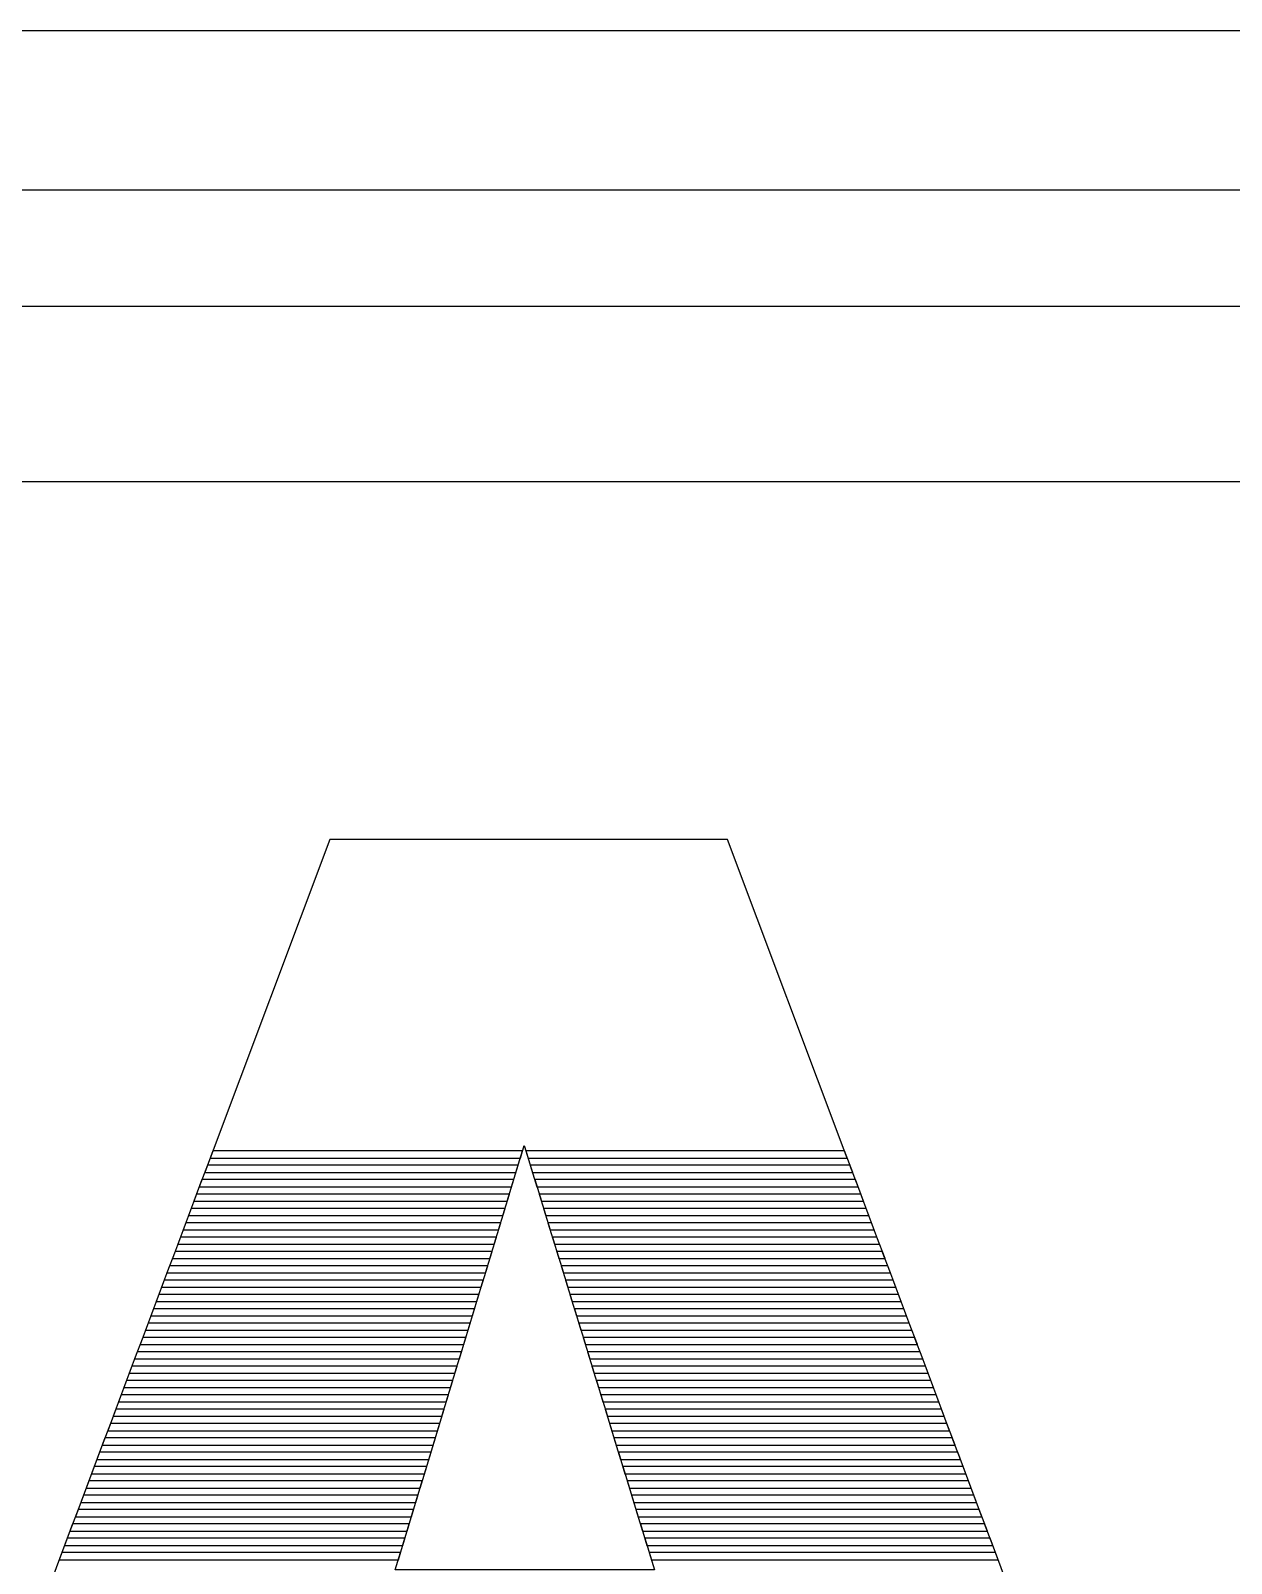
# Model space of a CAD drawing. Header units: inches. Extents: x -18.82 to -13.93, y 5.38 to 6.84.
# Drawn here: x -15.347 to -14.874, y 6.055 to 6.658 of the extents above; entities that cross this region are included whole.
import ezdxf

# ---------------------------------------------------------------- set-up
doc = ezdxf.new("R2010")
doc.units = ezdxf.units.IN
doc.header["$MEASUREMENT"] = 0
doc.layers.add('Layer 1', color=7, linetype='Continuous')

msp = doc.modelspace()

# ---------------------------------------------------------------- linework, layer by layer
at = {"layer": 'Layer 1', "color": 155}
msp.add_open_spline([(-17.44683, 6.65837), (-17.40052, 6.60463), (-17.36085, 6.54503), (-17.32916, 6.48076), (-17.32916, 6.48076), (-17.32916, 6.48076), (-13.92524, 6.48076), (-13.92524, 6.48076), (-13.92524, 6.48076), (-13.92524, 6.48076), (-13.92524, 6.65837), (-13.92524, 6.65837), (-13.92524, 6.65837), (-13.92524, 6.65837), (-17.44683, 6.65837), (-17.44683, 6.65837)], degree=3, knots=[0, 0, 0, 0, 0.2, 0.2, 0.2, 0.2, 0.4, 0.4, 0.4, 0.4, 0.6, 0.6, 0.6, 0.6, 1, 1, 1, 1], dxfattribs=at)
at = {"layer": 'Layer 1', "color": 7}
msp.add_open_spline([(-17.39783, 6.59574), (-17.38719, 6.58076), (-17.37692, 6.56549), (-17.36726, 6.54981), (-17.36726, 6.54981), (-17.36726, 6.54981), (-13.92524, 6.54981), (-13.92524, 6.54981), (-13.92524, 6.54981), (-13.92524, 6.54981), (-13.92524, 6.59574), (-13.92524, 6.59574), (-13.92524, 6.59574), (-13.92524, 6.59574), (-17.39783, 6.59574), (-17.39783, 6.59574)], degree=3, knots=[0, 0, 0, 0, 0.2, 0.2, 0.2, 0.2, 0.4, 0.4, 0.4, 0.4, 0.6, 0.6, 0.6, 0.6, 1, 1, 1, 1], dxfattribs=at)
at = {"layer": 'Layer 1', "color": 251}
for points, knots in [([(-15.22941, 6.34007), (-15.22941, 6.34007), (-15.07278, 6.34007), (-15.07278, 6.34007), (-15.07278, 6.34007), (-15.07278, 6.34007), (-15.02564, 6.21461), (-15.02564, 6.21461), (-15.02564, 6.21461), (-15.02564, 6.21461), (-15.15131, 6.21461), (-15.15131, 6.21461), (-15.15131, 6.21461), (-15.15131, 6.21461), (-15.15285, 6.21963), (-15.15285, 6.21963), (-15.15285, 6.21963), (-15.15285, 6.21963), (-15.15438, 6.21461), (-15.15438, 6.21461), (-15.15438, 6.21461), (-15.15438, 6.21461), (-15.27656, 6.21461), (-15.27656, 6.21461), (-15.27656, 6.21461), (-15.27656, 6.21461), (-15.22941, 6.34007), (-15.22941, 6.34007)], [0, 0, 0, 0, 0.125, 0.125, 0.125, 0.125, 0.25, 0.25, 0.25, 0.25, 0.375, 0.375, 0.375, 0.375, 0.5, 0.5, 0.5, 0.5, 0.625, 0.625, 0.625, 0.625, 0.75, 0.75, 0.75, 0.75, 1, 1, 1, 1]), ([(-15.2755, 6.21743), (-15.2755, 6.21743), (-15.15352, 6.21743), (-15.15352, 6.21743), (-15.15352, 6.21743), (-15.15352, 6.21743), (-15.15609, 6.20897), (-15.15609, 6.20897), (-15.15609, 6.20897), (-15.15609, 6.20897), (-15.27868, 6.20897), (-15.27868, 6.20897), (-15.27868, 6.20897), (-15.27868, 6.20897), (-15.2755, 6.21743), (-15.2755, 6.21743)], [0, 0, 0, 0, 0.2, 0.2, 0.2, 0.2, 0.4, 0.4, 0.4, 0.4, 0.6, 0.6, 0.6, 0.6, 1, 1, 1, 1]), ([(-15.15218, 6.21743), (-15.15218, 6.21743), (-15.0267, 6.21743), (-15.0267, 6.21743), (-15.0267, 6.21743), (-15.0267, 6.21743), (-15.02352, 6.20897), (-15.02352, 6.20897), (-15.02352, 6.20897), (-15.02352, 6.20897), (-15.14958, 6.20897), (-15.14958, 6.20897), (-15.14958, 6.20897), (-15.14958, 6.20897), (-15.15218, 6.21743), (-15.15218, 6.21743)], [0, 0, 0, 0, 0.2, 0.2, 0.2, 0.2, 0.4, 0.4, 0.4, 0.4, 0.6, 0.6, 0.6, 0.6, 1, 1, 1, 1]), ([(-15.27762, 6.21179), (-15.27762, 6.21179), (-15.15524, 6.21179), (-15.15524, 6.21179), (-15.15524, 6.21179), (-15.15524, 6.21179), (-15.15781, 6.20332), (-15.15781, 6.20332), (-15.15781, 6.20332), (-15.15781, 6.20332), (-15.2808, 6.20332), (-15.2808, 6.20332), (-15.2808, 6.20332), (-15.2808, 6.20332), (-15.27762, 6.21179), (-15.27762, 6.21179)], [0, 0, 0, 0, 0.2, 0.2, 0.2, 0.2, 0.4, 0.4, 0.4, 0.4, 0.6, 0.6, 0.6, 0.6, 1, 1, 1, 1]), ([(-15.15045, 6.21179), (-15.15045, 6.21179), (-15.02458, 6.21179), (-15.02458, 6.21179), (-15.02458, 6.21179), (-15.02458, 6.21179), (-15.0214, 6.20332), (-15.0214, 6.20332), (-15.0214, 6.20332), (-15.0214, 6.20332), (-15.14785, 6.20332), (-15.14785, 6.20332), (-15.14785, 6.20332), (-15.14785, 6.20332), (-15.15045, 6.21179), (-15.15045, 6.21179)], [0, 0, 0, 0, 0.2, 0.2, 0.2, 0.2, 0.4, 0.4, 0.4, 0.4, 0.6, 0.6, 0.6, 0.6, 1, 1, 1, 1]), ([(-15.27974, 6.20615), (-15.27974, 6.20615), (-15.15695, 6.20615), (-15.15695, 6.20615), (-15.15695, 6.20615), (-15.15695, 6.20615), (-15.15952, 6.19768), (-15.15952, 6.19768), (-15.15952, 6.19768), (-15.15952, 6.19768), (-15.28293, 6.19768), (-15.28293, 6.19768), (-15.28293, 6.19768), (-15.28293, 6.19768), (-15.27974, 6.20615), (-15.27974, 6.20615)], [0, 0, 0, 0, 0.2, 0.2, 0.2, 0.2, 0.4, 0.4, 0.4, 0.4, 0.6, 0.6, 0.6, 0.6, 1, 1, 1, 1]), ([(-15.14871, 6.20615), (-15.14871, 6.20615), (-15.02246, 6.20615), (-15.02246, 6.20615), (-15.02246, 6.20615), (-15.02246, 6.20615), (-15.01928, 6.19768), (-15.01928, 6.19768), (-15.01928, 6.19768), (-15.01928, 6.19768), (-15.14611, 6.19768), (-15.14611, 6.19768), (-15.14611, 6.19768), (-15.14611, 6.19768), (-15.14871, 6.20615), (-15.14871, 6.20615)], [0, 0, 0, 0, 0.2, 0.2, 0.2, 0.2, 0.4, 0.4, 0.4, 0.4, 0.6, 0.6, 0.6, 0.6, 1, 1, 1, 1]), ([(-15.28187, 6.2005), (-15.28187, 6.2005), (-15.15867, 6.2005), (-15.15867, 6.2005), (-15.15867, 6.2005), (-15.15867, 6.2005), (-15.16124, 6.19203), (-15.16124, 6.19203), (-15.16124, 6.19203), (-15.16124, 6.19203), (-15.28505, 6.19203), (-15.28505, 6.19203), (-15.28505, 6.19203), (-15.28505, 6.19203), (-15.28187, 6.2005), (-15.28187, 6.2005)], [0, 0, 0, 0, 0.2, 0.2, 0.2, 0.2, 0.4, 0.4, 0.4, 0.4, 0.6, 0.6, 0.6, 0.6, 1, 1, 1, 1]), ([(-15.14698, 6.2005), (-15.14698, 6.2005), (-15.02034, 6.2005), (-15.02034, 6.2005), (-15.02034, 6.2005), (-15.02034, 6.2005), (-15.01715, 6.19203), (-15.01715, 6.19203), (-15.01715, 6.19203), (-15.01715, 6.19203), (-15.14438, 6.19203), (-15.14438, 6.19203), (-15.14438, 6.19203), (-15.14438, 6.19203), (-15.14698, 6.2005), (-15.14698, 6.2005)], [0, 0, 0, 0, 0.2, 0.2, 0.2, 0.2, 0.4, 0.4, 0.4, 0.4, 0.6, 0.6, 0.6, 0.6, 1, 1, 1, 1]), ([(-15.28611, 6.18921), (-15.28611, 6.18921), (-15.1621, 6.18921), (-15.1621, 6.18921), (-15.1621, 6.18921), (-15.1621, 6.18921), (-15.16467, 6.18074), (-15.16467, 6.18074), (-15.16467, 6.18074), (-15.16467, 6.18074), (-15.28929, 6.18074), (-15.28929, 6.18074), (-15.28929, 6.18074), (-15.28929, 6.18074), (-15.28611, 6.18921), (-15.28611, 6.18921)], [0, 0, 0, 0, 0.2, 0.2, 0.2, 0.2, 0.4, 0.4, 0.4, 0.4, 0.6, 0.6, 0.6, 0.6, 1, 1, 1, 1]), ([(-15.28398, 6.19485), (-15.28398, 6.19485), (-15.16038, 6.19485), (-15.16038, 6.19485), (-15.16038, 6.19485), (-15.16038, 6.19485), (-15.16296, 6.18639), (-15.16296, 6.18639), (-15.16296, 6.18639), (-15.16296, 6.18639), (-15.28717, 6.18639), (-15.28717, 6.18639), (-15.28717, 6.18639), (-15.28717, 6.18639), (-15.28398, 6.19485), (-15.28398, 6.19485)], [0, 0, 0, 0, 0.2, 0.2, 0.2, 0.2, 0.4, 0.4, 0.4, 0.4, 0.6, 0.6, 0.6, 0.6, 1, 1, 1, 1]), ([(-15.14525, 6.19485), (-15.14525, 6.19485), (-15.01822, 6.19485), (-15.01822, 6.19485), (-15.01822, 6.19485), (-15.01822, 6.19485), (-15.01503, 6.18639), (-15.01503, 6.18639), (-15.01503, 6.18639), (-15.01503, 6.18639), (-15.14265, 6.18639), (-15.14265, 6.18639), (-15.14265, 6.18639), (-15.14265, 6.18639), (-15.14525, 6.19485), (-15.14525, 6.19485)], [0, 0, 0, 0, 0.2, 0.2, 0.2, 0.2, 0.4, 0.4, 0.4, 0.4, 0.6, 0.6, 0.6, 0.6, 1, 1, 1, 1]), ([(-15.14352, 6.18921), (-15.14352, 6.18921), (-15.01609, 6.18921), (-15.01609, 6.18921), (-15.01609, 6.18921), (-15.01609, 6.18921), (-15.01291, 6.18074), (-15.01291, 6.18074), (-15.01291, 6.18074), (-15.01291, 6.18074), (-15.14091, 6.18074), (-15.14091, 6.18074), (-15.14091, 6.18074), (-15.14091, 6.18074), (-15.14352, 6.18921), (-15.14352, 6.18921)], [0, 0, 0, 0, 0.2, 0.2, 0.2, 0.2, 0.4, 0.4, 0.4, 0.4, 0.6, 0.6, 0.6, 0.6, 1, 1, 1, 1]), ([(-15.28823, 6.18356), (-15.28823, 6.18356), (-15.16381, 6.18356), (-15.16381, 6.18356), (-15.16381, 6.18356), (-15.16381, 6.18356), (-15.16639, 6.17509), (-15.16639, 6.17509), (-15.16639, 6.17509), (-15.16639, 6.17509), (-15.29141, 6.17509), (-15.29141, 6.17509), (-15.29141, 6.17509), (-15.29141, 6.17509), (-15.28823, 6.18356), (-15.28823, 6.18356)], [0, 0, 0, 0, 0.2, 0.2, 0.2, 0.2, 0.4, 0.4, 0.4, 0.4, 0.6, 0.6, 0.6, 0.6, 1, 1, 1, 1]), ([(-15.14178, 6.18356), (-15.14178, 6.18356), (-15.01397, 6.18356), (-15.01397, 6.18356), (-15.01397, 6.18356), (-15.01397, 6.18356), (-15.01079, 6.17509), (-15.01079, 6.17509), (-15.01079, 6.17509), (-15.01079, 6.17509), (-15.13918, 6.17509), (-15.13918, 6.17509), (-15.13918, 6.17509), (-15.13918, 6.17509), (-15.14178, 6.18356), (-15.14178, 6.18356)], [0, 0, 0, 0, 0.2, 0.2, 0.2, 0.2, 0.4, 0.4, 0.4, 0.4, 0.6, 0.6, 0.6, 0.6, 1, 1, 1, 1]), ([(-15.29035, 6.17792), (-15.29035, 6.17792), (-15.16553, 6.17792), (-15.16553, 6.17792), (-15.16553, 6.17792), (-15.16553, 6.17792), (-15.1681, 6.16945), (-15.1681, 6.16945), (-15.1681, 6.16945), (-15.1681, 6.16945), (-15.29353, 6.16945), (-15.29353, 6.16945), (-15.29353, 6.16945), (-15.29353, 6.16945), (-15.29035, 6.17792), (-15.29035, 6.17792)], [0, 0, 0, 0, 0.2, 0.2, 0.2, 0.2, 0.4, 0.4, 0.4, 0.4, 0.6, 0.6, 0.6, 0.6, 1, 1, 1, 1]), ([(-15.14005, 6.17792), (-15.14005, 6.17792), (-15.01185, 6.17792), (-15.01185, 6.17792), (-15.01185, 6.17792), (-15.01185, 6.17792), (-15.00867, 6.16945), (-15.00867, 6.16945), (-15.00867, 6.16945), (-15.00867, 6.16945), (-15.13745, 6.16945), (-15.13745, 6.16945), (-15.13745, 6.16945), (-15.13745, 6.16945), (-15.14005, 6.17792), (-15.14005, 6.17792)], [0, 0, 0, 0, 0.2, 0.2, 0.2, 0.2, 0.4, 0.4, 0.4, 0.4, 0.6, 0.6, 0.6, 0.6, 1, 1, 1, 1]), ([(-15.29247, 6.17227), (-15.29247, 6.17227), (-15.16724, 6.17227), (-15.16724, 6.17227), (-15.16724, 6.17227), (-15.16724, 6.17227), (-15.16982, 6.16381), (-15.16982, 6.16381), (-15.16982, 6.16381), (-15.16982, 6.16381), (-15.29565, 6.16381), (-15.29565, 6.16381), (-15.29565, 6.16381), (-15.29565, 6.16381), (-15.29247, 6.17227), (-15.29247, 6.17227)], [0, 0, 0, 0, 0.2, 0.2, 0.2, 0.2, 0.4, 0.4, 0.4, 0.4, 0.6, 0.6, 0.6, 0.6, 1, 1, 1, 1]), ([(-15.13831, 6.17227), (-15.13831, 6.17227), (-15.00973, 6.17227), (-15.00973, 6.17227), (-15.00973, 6.17227), (-15.00973, 6.17227), (-15.00655, 6.16381), (-15.00655, 6.16381), (-15.00655, 6.16381), (-15.00655, 6.16381), (-15.13572, 6.16381), (-15.13572, 6.16381), (-15.13572, 6.16381), (-15.13572, 6.16381), (-15.13831, 6.17227), (-15.13831, 6.17227)], [0, 0, 0, 0, 0.2, 0.2, 0.2, 0.2, 0.4, 0.4, 0.4, 0.4, 0.6, 0.6, 0.6, 0.6, 1, 1, 1, 1]), ([(-15.29459, 6.16663), (-15.29459, 6.16663), (-15.16896, 6.16663), (-15.16896, 6.16663), (-15.16896, 6.16663), (-15.16896, 6.16663), (-15.17153, 6.15816), (-15.17153, 6.15816), (-15.17153, 6.15816), (-15.17153, 6.15816), (-15.29778, 6.15816), (-15.29778, 6.15816), (-15.29778, 6.15816), (-15.29778, 6.15816), (-15.29459, 6.16663), (-15.29459, 6.16663)], [0, 0, 0, 0, 0.2, 0.2, 0.2, 0.2, 0.4, 0.4, 0.4, 0.4, 0.6, 0.6, 0.6, 0.6, 1, 1, 1, 1]), ([(-15.13658, 6.16663), (-15.13658, 6.16663), (-15.00761, 6.16663), (-15.00761, 6.16663), (-15.00761, 6.16663), (-15.00761, 6.16663), (-15.00443, 6.15816), (-15.00443, 6.15816), (-15.00443, 6.15816), (-15.00443, 6.15816), (-15.13398, 6.15816), (-15.13398, 6.15816), (-15.13398, 6.15816), (-15.13398, 6.15816), (-15.13658, 6.16663), (-15.13658, 6.16663)], [0, 0, 0, 0, 0.2, 0.2, 0.2, 0.2, 0.4, 0.4, 0.4, 0.4, 0.6, 0.6, 0.6, 0.6, 1, 1, 1, 1]), ([(-15.29672, 6.16098), (-15.29672, 6.16098), (-15.17068, 6.16098), (-15.17068, 6.16098), (-15.17068, 6.16098), (-15.17068, 6.16098), (-15.17325, 6.15252), (-15.17325, 6.15252), (-15.17325, 6.15252), (-15.17325, 6.15252), (-15.2999, 6.15252), (-15.2999, 6.15252), (-15.2999, 6.15252), (-15.2999, 6.15252), (-15.29672, 6.16098), (-15.29672, 6.16098)], [0, 0, 0, 0, 0.2, 0.2, 0.2, 0.2, 0.4, 0.4, 0.4, 0.4, 0.6, 0.6, 0.6, 0.6, 1, 1, 1, 1]), ([(-15.13485, 6.16098), (-15.13485, 6.16098), (-15.00549, 6.16098), (-15.00549, 6.16098), (-15.00549, 6.16098), (-15.00549, 6.16098), (-15.00231, 6.15252), (-15.00231, 6.15252), (-15.00231, 6.15252), (-15.00231, 6.15252), (-15.13225, 6.15252), (-15.13225, 6.15252), (-15.13225, 6.15252), (-15.13225, 6.15252), (-15.13485, 6.16098), (-15.13485, 6.16098)], [0, 0, 0, 0, 0.2, 0.2, 0.2, 0.2, 0.4, 0.4, 0.4, 0.4, 0.6, 0.6, 0.6, 0.6, 1, 1, 1, 1]), ([(-15.29884, 6.15534), (-15.29884, 6.15534), (-15.17239, 6.15534), (-15.17239, 6.15534), (-15.17239, 6.15534), (-15.17239, 6.15534), (-15.17496, 6.14687), (-15.17496, 6.14687), (-15.17496, 6.14687), (-15.17496, 6.14687), (-15.30202, 6.14687), (-15.30202, 6.14687), (-15.30202, 6.14687), (-15.30202, 6.14687), (-15.29884, 6.15534), (-15.29884, 6.15534)], [0, 0, 0, 0, 0.2, 0.2, 0.2, 0.2, 0.4, 0.4, 0.4, 0.4, 0.6, 0.6, 0.6, 0.6, 1, 1, 1, 1]), ([(-15.13311, 6.15534), (-15.13311, 6.15534), (-15.00337, 6.15534), (-15.00337, 6.15534), (-15.00337, 6.15534), (-15.00337, 6.15534), (-15.00019, 6.14687), (-15.00019, 6.14687), (-15.00019, 6.14687), (-15.00019, 6.14687), (-15.13052, 6.14687), (-15.13052, 6.14687), (-15.13052, 6.14687), (-15.13052, 6.14687), (-15.13311, 6.15534), (-15.13311, 6.15534)], [0, 0, 0, 0, 0.2, 0.2, 0.2, 0.2, 0.4, 0.4, 0.4, 0.4, 0.6, 0.6, 0.6, 0.6, 1, 1, 1, 1]), ([(-15.30096, 6.14969), (-15.30096, 6.14969), (-15.17411, 6.14969), (-15.17411, 6.14969), (-15.17411, 6.14969), (-15.17411, 6.14969), (-15.17668, 6.14122), (-15.17668, 6.14122), (-15.17668, 6.14122), (-15.17668, 6.14122), (-15.30414, 6.14122), (-15.30414, 6.14122), (-15.30414, 6.14122), (-15.30414, 6.14122), (-15.30096, 6.14969), (-15.30096, 6.14969)], [0, 0, 0, 0, 0.2, 0.2, 0.2, 0.2, 0.4, 0.4, 0.4, 0.4, 0.6, 0.6, 0.6, 0.6, 1, 1, 1, 1]), ([(-15.13138, 6.14969), (-15.13138, 6.14969), (-15.00124, 6.14969), (-15.00124, 6.14969), (-15.00124, 6.14969), (-15.00124, 6.14969), (-14.99806, 6.14122), (-14.99806, 6.14122), (-14.99806, 6.14122), (-14.99806, 6.14122), (-15.12878, 6.14122), (-15.12878, 6.14122), (-15.12878, 6.14122), (-15.12878, 6.14122), (-15.13138, 6.14969), (-15.13138, 6.14969)], [0, 0, 0, 0, 0.2, 0.2, 0.2, 0.2, 0.4, 0.4, 0.4, 0.4, 0.6, 0.6, 0.6, 0.6, 1, 1, 1, 1]), ([(-15.30308, 6.14405), (-15.30308, 6.14405), (-15.17582, 6.14405), (-15.17582, 6.14405), (-15.17582, 6.14405), (-15.17582, 6.14405), (-15.17839, 6.13558), (-15.17839, 6.13558), (-15.17839, 6.13558), (-15.17839, 6.13558), (-15.30626, 6.13558), (-15.30626, 6.13558), (-15.30626, 6.13558), (-15.30626, 6.13558), (-15.30308, 6.14405), (-15.30308, 6.14405)], [0, 0, 0, 0, 0.2, 0.2, 0.2, 0.2, 0.4, 0.4, 0.4, 0.4, 0.6, 0.6, 0.6, 0.6, 1, 1, 1, 1]), ([(-15.12965, 6.14405), (-15.12965, 6.14405), (-14.99913, 6.14405), (-14.99913, 6.14405), (-14.99913, 6.14405), (-14.99913, 6.14405), (-14.99594, 6.13558), (-14.99594, 6.13558), (-14.99594, 6.13558), (-14.99594, 6.13558), (-15.12705, 6.13558), (-15.12705, 6.13558), (-15.12705, 6.13558), (-15.12705, 6.13558), (-15.12965, 6.14405), (-15.12965, 6.14405)], [0, 0, 0, 0, 0.2, 0.2, 0.2, 0.2, 0.4, 0.4, 0.4, 0.4, 0.6, 0.6, 0.6, 0.6, 1, 1, 1, 1]), ([(-15.3052, 6.1384), (-15.3052, 6.1384), (-15.17754, 6.1384), (-15.17754, 6.1384), (-15.17754, 6.1384), (-15.17754, 6.1384), (-15.18011, 6.12993), (-15.18011, 6.12993), (-15.18011, 6.12993), (-15.18011, 6.12993), (-15.30839, 6.12993), (-15.30839, 6.12993), (-15.30839, 6.12993), (-15.30839, 6.12993), (-15.3052, 6.1384), (-15.3052, 6.1384)], [0, 0, 0, 0, 0.2, 0.2, 0.2, 0.2, 0.4, 0.4, 0.4, 0.4, 0.6, 0.6, 0.6, 0.6, 1, 1, 1, 1]), ([(-15.12791, 6.1384), (-15.12791, 6.1384), (-14.997, 6.1384), (-14.997, 6.1384), (-14.997, 6.1384), (-14.997, 6.1384), (-14.99382, 6.12993), (-14.99382, 6.12993), (-14.99382, 6.12993), (-14.99382, 6.12993), (-15.12531, 6.12993), (-15.12531, 6.12993), (-15.12531, 6.12993), (-15.12531, 6.12993), (-15.12791, 6.1384), (-15.12791, 6.1384)], [0, 0, 0, 0, 0.2, 0.2, 0.2, 0.2, 0.4, 0.4, 0.4, 0.4, 0.6, 0.6, 0.6, 0.6, 1, 1, 1, 1]), ([(-15.30732, 6.13276), (-15.30732, 6.13276), (-15.17925, 6.13276), (-15.17925, 6.13276), (-15.17925, 6.13276), (-15.17925, 6.13276), (-15.18183, 6.12429), (-15.18183, 6.12429), (-15.18183, 6.12429), (-15.18183, 6.12429), (-15.31051, 6.12429), (-15.31051, 6.12429), (-15.31051, 6.12429), (-15.31051, 6.12429), (-15.30732, 6.13276), (-15.30732, 6.13276)], [0, 0, 0, 0, 0.2, 0.2, 0.2, 0.2, 0.4, 0.4, 0.4, 0.4, 0.6, 0.6, 0.6, 0.6, 1, 1, 1, 1]), ([(-15.12618, 6.13276), (-15.12618, 6.13276), (-14.99488, 6.13276), (-14.99488, 6.13276), (-14.99488, 6.13276), (-14.99488, 6.13276), (-14.9917, 6.12429), (-14.9917, 6.12429), (-14.9917, 6.12429), (-14.9917, 6.12429), (-15.12358, 6.12429), (-15.12358, 6.12429), (-15.12358, 6.12429), (-15.12358, 6.12429), (-15.12618, 6.13276), (-15.12618, 6.13276)], [0, 0, 0, 0, 0.2, 0.2, 0.2, 0.2, 0.4, 0.4, 0.4, 0.4, 0.6, 0.6, 0.6, 0.6, 1, 1, 1, 1]), ([(-15.30944, 6.12711), (-15.30944, 6.12711), (-15.18097, 6.12711), (-15.18097, 6.12711), (-15.18097, 6.12711), (-15.18097, 6.12711), (-15.18354, 6.11865), (-15.18354, 6.11865), (-15.18354, 6.11865), (-15.18354, 6.11865), (-15.31263, 6.11865), (-15.31263, 6.11865), (-15.31263, 6.11865), (-15.31263, 6.11865), (-15.30944, 6.12711), (-15.30944, 6.12711)], [0, 0, 0, 0, 0.2, 0.2, 0.2, 0.2, 0.4, 0.4, 0.4, 0.4, 0.6, 0.6, 0.6, 0.6, 1, 1, 1, 1]), ([(-15.12445, 6.12711), (-15.12445, 6.12711), (-14.99276, 6.12711), (-14.99276, 6.12711), (-14.99276, 6.12711), (-14.99276, 6.12711), (-14.98958, 6.11865), (-14.98958, 6.11865), (-14.98958, 6.11865), (-14.98958, 6.11865), (-15.12185, 6.11865), (-15.12185, 6.11865), (-15.12185, 6.11865), (-15.12185, 6.11865), (-15.12445, 6.12711), (-15.12445, 6.12711)], [0, 0, 0, 0, 0.2, 0.2, 0.2, 0.2, 0.4, 0.4, 0.4, 0.4, 0.6, 0.6, 0.6, 0.6, 1, 1, 1, 1])]:
    msp.add_open_spline(points, degree=3, knots=knots, dxfattribs=at)
at = {"layer": 'Layer 1', "color": 129}
for points in [[(-15.31157, 6.12147), (-15.31157, 6.12147), (-15.18269, 6.12147), (-15.18269, 6.12147), (-15.18269, 6.12147), (-15.18269, 6.12147), (-15.18526, 6.113), (-15.18526, 6.113), (-15.18526, 6.113), (-15.18526, 6.113), (-15.31475, 6.113), (-15.31475, 6.113), (-15.31475, 6.113), (-15.31475, 6.113), (-15.31157, 6.12147), (-15.31157, 6.12147)], [(-15.12272, 6.12147), (-15.12272, 6.12147), (-14.99064, 6.12147), (-14.99064, 6.12147), (-14.99064, 6.12147), (-14.99064, 6.12147), (-14.98746, 6.113), (-14.98746, 6.113), (-14.98746, 6.113), (-14.98746, 6.113), (-15.12011, 6.113), (-15.12011, 6.113), (-15.12011, 6.113), (-15.12011, 6.113), (-15.12272, 6.12147), (-15.12272, 6.12147)], [(-15.31369, 6.11582), (-15.31369, 6.11582), (-15.1844, 6.11582), (-15.1844, 6.11582), (-15.1844, 6.11582), (-15.1844, 6.11582), (-15.18697, 6.10735), (-15.18697, 6.10735), (-15.18697, 6.10735), (-15.18697, 6.10735), (-15.31687, 6.10735), (-15.31687, 6.10735), (-15.31687, 6.10735), (-15.31687, 6.10735), (-15.31369, 6.11582), (-15.31369, 6.11582)], [(-15.12098, 6.11582), (-15.12098, 6.11582), (-14.98852, 6.11582), (-14.98852, 6.11582), (-14.98852, 6.11582), (-14.98852, 6.11582), (-14.98533, 6.10735), (-14.98533, 6.10735), (-14.98533, 6.10735), (-14.98533, 6.10735), (-15.11838, 6.10735), (-15.11838, 6.10735), (-15.11838, 6.10735), (-15.11838, 6.10735), (-15.12098, 6.11582), (-15.12098, 6.11582)], [(-15.31581, 6.11018), (-15.31581, 6.11018), (-15.18611, 6.11018), (-15.18611, 6.11018), (-15.18611, 6.11018), (-15.18611, 6.11018), (-15.18869, 6.10171), (-15.18869, 6.10171), (-15.18869, 6.10171), (-15.18869, 6.10171), (-15.31899, 6.10171), (-15.31899, 6.10171), (-15.31899, 6.10171), (-15.31899, 6.10171), (-15.31581, 6.11018), (-15.31581, 6.11018)], [(-15.11925, 6.11018), (-15.11925, 6.11018), (-14.9864, 6.11018), (-14.9864, 6.11018), (-14.9864, 6.11018), (-14.9864, 6.11018), (-14.98322, 6.10171), (-14.98322, 6.10171), (-14.98322, 6.10171), (-14.98322, 6.10171), (-15.11665, 6.10171), (-15.11665, 6.10171), (-15.11665, 6.10171), (-15.11665, 6.10171), (-15.11925, 6.11018), (-15.11925, 6.11018)]]:
    msp.add_open_spline(points, degree=3, knots=[0, 0, 0, 0, 0.2, 0.2, 0.2, 0.2, 0.4, 0.4, 0.4, 0.4, 0.6, 0.6, 0.6, 0.6, 1, 1, 1, 1], dxfattribs=at)
at = {"layer": 'Layer 1', "color": 250}
for points, knots in [([(-15.32005, 6.09889), (-15.32005, 6.09889), (-15.18955, 6.09889), (-15.18955, 6.09889), (-15.18955, 6.09889), (-15.18955, 6.09889), (-15.19212, 6.09042), (-15.19212, 6.09042), (-15.19212, 6.09042), (-15.19212, 6.09042), (-15.32324, 6.09042), (-15.32324, 6.09042), (-15.32324, 6.09042), (-15.32324, 6.09042), (-15.32005, 6.09889), (-15.32005, 6.09889)], [0, 0, 0, 0, 0.2, 0.2, 0.2, 0.2, 0.4, 0.4, 0.4, 0.4, 0.6, 0.6, 0.6, 0.6, 1, 1, 1, 1]), ([(-15.31793, 6.10453), (-15.31793, 6.10453), (-15.18783, 6.10453), (-15.18783, 6.10453), (-15.18783, 6.10453), (-15.18783, 6.10453), (-15.1904, 6.09606), (-15.1904, 6.09606), (-15.1904, 6.09606), (-15.1904, 6.09606), (-15.32111, 6.09606), (-15.32111, 6.09606), (-15.32111, 6.09606), (-15.32111, 6.09606), (-15.31793, 6.10453), (-15.31793, 6.10453)], [0, 0, 0, 0, 0.2, 0.2, 0.2, 0.2, 0.4, 0.4, 0.4, 0.4, 0.6, 0.6, 0.6, 0.6, 1, 1, 1, 1]), ([(-15.11752, 6.10453), (-15.11752, 6.10453), (-14.98428, 6.10453), (-14.98428, 6.10453), (-14.98428, 6.10453), (-14.98428, 6.10453), (-14.98109, 6.09606), (-14.98109, 6.09606), (-14.98109, 6.09606), (-14.98109, 6.09606), (-15.11491, 6.09606), (-15.11491, 6.09606), (-15.11491, 6.09606), (-15.11491, 6.09606), (-15.11752, 6.10453), (-15.11752, 6.10453)], [0, 0, 0, 0, 0.2, 0.2, 0.2, 0.2, 0.4, 0.4, 0.4, 0.4, 0.6, 0.6, 0.6, 0.6, 1, 1, 1, 1]), ([(-15.11578, 6.09889), (-15.11578, 6.09889), (-14.98215, 6.09889), (-14.98215, 6.09889), (-14.98215, 6.09889), (-14.98215, 6.09889), (-14.97897, 6.09042), (-14.97897, 6.09042), (-14.97897, 6.09042), (-14.97897, 6.09042), (-15.11318, 6.09042), (-15.11318, 6.09042), (-15.11318, 6.09042), (-15.11318, 6.09042), (-15.11578, 6.09889), (-15.11578, 6.09889)], [0, 0, 0, 0, 0.2, 0.2, 0.2, 0.2, 0.4, 0.4, 0.4, 0.4, 0.6, 0.6, 0.6, 0.6, 1, 1, 1, 1]), ([(-15.32217, 6.09324), (-15.32217, 6.09324), (-15.19126, 6.09324), (-15.19126, 6.09324), (-15.19126, 6.09324), (-15.19126, 6.09324), (-15.19383, 6.08477), (-15.19383, 6.08477), (-15.19383, 6.08477), (-15.19383, 6.08477), (-15.32536, 6.08477), (-15.32536, 6.08477), (-15.32536, 6.08477), (-15.32536, 6.08477), (-15.32217, 6.09324), (-15.32217, 6.09324)], [0, 0, 0, 0, 0.2, 0.2, 0.2, 0.2, 0.4, 0.4, 0.4, 0.4, 0.6, 0.6, 0.6, 0.6, 1, 1, 1, 1]), ([(-15.11405, 6.09324), (-15.11405, 6.09324), (-14.98003, 6.09324), (-14.98003, 6.09324), (-14.98003, 6.09324), (-14.98003, 6.09324), (-14.97685, 6.08477), (-14.97685, 6.08477), (-14.97685, 6.08477), (-14.97685, 6.08477), (-15.11145, 6.08477), (-15.11145, 6.08477), (-15.11145, 6.08477), (-15.11145, 6.08477), (-15.11405, 6.09324), (-15.11405, 6.09324)], [0, 0, 0, 0, 0.2, 0.2, 0.2, 0.2, 0.4, 0.4, 0.4, 0.4, 0.6, 0.6, 0.6, 0.6, 1, 1, 1, 1]), ([(-15.3243, 6.08759), (-15.3243, 6.08759), (-15.19298, 6.08759), (-15.19298, 6.08759), (-15.19298, 6.08759), (-15.19298, 6.08759), (-15.19555, 6.07913), (-15.19555, 6.07913), (-15.19555, 6.07913), (-15.19555, 6.07913), (-15.32748, 6.07913), (-15.32748, 6.07913), (-15.32748, 6.07913), (-15.32748, 6.07913), (-15.3243, 6.08759), (-15.3243, 6.08759)], [0, 0, 0, 0, 0.2, 0.2, 0.2, 0.2, 0.4, 0.4, 0.4, 0.4, 0.6, 0.6, 0.6, 0.6, 1, 1, 1, 1]), ([(-15.11231, 6.08759), (-15.11231, 6.08759), (-14.97791, 6.08759), (-14.97791, 6.08759), (-14.97791, 6.08759), (-14.97791, 6.08759), (-14.97473, 6.07913), (-14.97473, 6.07913), (-14.97473, 6.07913), (-14.97473, 6.07913), (-15.10972, 6.07913), (-15.10972, 6.07913), (-15.10972, 6.07913), (-15.10972, 6.07913), (-15.11231, 6.08759), (-15.11231, 6.08759)], [0, 0, 0, 0, 0.2, 0.2, 0.2, 0.2, 0.4, 0.4, 0.4, 0.4, 0.6, 0.6, 0.6, 0.6, 1, 1, 1, 1]), ([(-15.32642, 6.08195), (-15.32642, 6.08195), (-15.19469, 6.08195), (-15.19469, 6.08195), (-15.19469, 6.08195), (-15.19469, 6.08195), (-15.19726, 6.07348), (-15.19726, 6.07348), (-15.19726, 6.07348), (-15.19726, 6.07348), (-15.3296, 6.07348), (-15.3296, 6.07348), (-15.3296, 6.07348), (-15.3296, 6.07348), (-15.32642, 6.08195), (-15.32642, 6.08195)], [0, 0, 0, 0, 0.2, 0.2, 0.2, 0.2, 0.4, 0.4, 0.4, 0.4, 0.6, 0.6, 0.6, 0.6, 1, 1, 1, 1]), ([(-15.11058, 6.08195), (-15.11058, 6.08195), (-14.97579, 6.08195), (-14.97579, 6.08195), (-14.97579, 6.08195), (-14.97579, 6.08195), (-14.97261, 6.07348), (-14.97261, 6.07348), (-14.97261, 6.07348), (-14.97261, 6.07348), (-15.10798, 6.07348), (-15.10798, 6.07348), (-15.10798, 6.07348), (-15.10798, 6.07348), (-15.11058, 6.08195), (-15.11058, 6.08195)], [0, 0, 0, 0, 0.2, 0.2, 0.2, 0.2, 0.4, 0.4, 0.4, 0.4, 0.6, 0.6, 0.6, 0.6, 1, 1, 1, 1]), ([(-15.32854, 6.0763), (-15.32854, 6.0763), (-15.19641, 6.0763), (-15.19641, 6.0763), (-15.19641, 6.0763), (-15.19641, 6.0763), (-15.19898, 6.06784), (-15.19898, 6.06784), (-15.19898, 6.06784), (-15.19898, 6.06784), (-15.33172, 6.06784), (-15.33172, 6.06784), (-15.33172, 6.06784), (-15.33172, 6.06784), (-15.32854, 6.0763), (-15.32854, 6.0763)], [0, 0, 0, 0, 0.2, 0.2, 0.2, 0.2, 0.4, 0.4, 0.4, 0.4, 0.6, 0.6, 0.6, 0.6, 1, 1, 1, 1]), ([(-15.10885, 6.07631), (-15.10885, 6.07631), (-14.97367, 6.07631), (-14.97367, 6.07631), (-14.97367, 6.07631), (-14.97367, 6.07631), (-14.97049, 6.06784), (-14.97049, 6.06784), (-14.97049, 6.06784), (-14.97049, 6.06784), (-15.10625, 6.06784), (-15.10625, 6.06784), (-15.10625, 6.06784), (-15.10625, 6.06784), (-15.10885, 6.07631), (-15.10885, 6.07631)], [0, 0, 0, 0, 0.2, 0.2, 0.2, 0.2, 0.4, 0.4, 0.4, 0.4, 0.6, 0.6, 0.6, 0.6, 1, 1, 1, 1]), ([(-15.33066, 6.07066), (-15.33066, 6.07066), (-15.19812, 6.07066), (-15.19812, 6.07066), (-15.19812, 6.07066), (-15.19812, 6.07066), (-15.2007, 6.06219), (-15.2007, 6.06219), (-15.2007, 6.06219), (-15.2007, 6.06219), (-15.33384, 6.06219), (-15.33384, 6.06219), (-15.33384, 6.06219), (-15.33384, 6.06219), (-15.33066, 6.07066), (-15.33066, 6.07066)], [0, 0, 0, 0, 0.2, 0.2, 0.2, 0.2, 0.4, 0.4, 0.4, 0.4, 0.6, 0.6, 0.6, 0.6, 1, 1, 1, 1]), ([(-15.10712, 6.07066), (-15.10712, 6.07066), (-14.97155, 6.07066), (-14.97155, 6.07066), (-14.97155, 6.07066), (-14.97155, 6.07066), (-14.96837, 6.06219), (-14.96837, 6.06219), (-14.96837, 6.06219), (-14.96837, 6.06219), (-15.10452, 6.06219), (-15.10452, 6.06219), (-15.10452, 6.06219), (-15.10452, 6.06219), (-15.10712, 6.07066), (-15.10712, 6.07066)], [0, 0, 0, 0, 0.2, 0.2, 0.2, 0.2, 0.4, 0.4, 0.4, 0.4, 0.6, 0.6, 0.6, 0.6, 1, 1, 1, 1]), ([(-15.33278, 6.06502), (-15.33278, 6.06502), (-15.19984, 6.06502), (-15.19984, 6.06502), (-15.19984, 6.06502), (-15.19984, 6.06502), (-15.20241, 6.05655), (-15.20241, 6.05655), (-15.20241, 6.05655), (-15.20241, 6.05655), (-15.33596, 6.05655), (-15.33596, 6.05655), (-15.33596, 6.05655), (-15.33596, 6.05655), (-15.33278, 6.06502), (-15.33278, 6.06502)], [0, 0, 0, 0, 0.2, 0.2, 0.2, 0.2, 0.4, 0.4, 0.4, 0.4, 0.6, 0.6, 0.6, 0.6, 1, 1, 1, 1]), ([(-15.10538, 6.06502), (-15.10538, 6.06502), (-14.96943, 6.06502), (-14.96943, 6.06502), (-14.96943, 6.06502), (-14.96943, 6.06502), (-14.96624, 6.05655), (-14.96624, 6.05655), (-14.96624, 6.05655), (-14.96624, 6.05655), (-15.10278, 6.05655), (-15.10278, 6.05655), (-15.10278, 6.05655), (-15.10278, 6.05655), (-15.10538, 6.06502), (-15.10538, 6.06502)], [0, 0, 0, 0, 0.2, 0.2, 0.2, 0.2, 0.4, 0.4, 0.4, 0.4, 0.6, 0.6, 0.6, 0.6, 1, 1, 1, 1]), ([(-15.33491, 6.05937), (-15.33491, 6.05937), (-15.20156, 6.05937), (-15.20156, 6.05937), (-15.20156, 6.05937), (-15.20156, 6.05937), (-15.20362, 6.05257), (-15.20362, 6.05257), (-15.20362, 6.05257), (-15.20362, 6.05257), (-15.10156, 6.05257), (-15.10156, 6.05257), (-15.10156, 6.05257), (-15.10156, 6.05257), (-15.10365, 6.05937), (-15.10365, 6.05937), (-15.10365, 6.05937), (-15.10365, 6.05937), (-14.96731, 6.05937), (-14.96731, 6.05937), (-14.96731, 6.05937), (-14.96731, 6.05937), (-14.96412, 6.0509), (-14.96412, 6.0509), (-14.96412, 6.0509), (-14.96412, 6.0509), (-15.33809, 6.0509), (-15.33809, 6.0509), (-15.33809, 6.0509), (-15.33809, 6.0509), (-15.33491, 6.05937), (-15.33491, 6.05937)], [0, 0, 0, 0, 0.111111, 0.111111, 0.111111, 0.111111, 0.222222, 0.222222, 0.222222, 0.222222, 0.333333, 0.333333, 0.333333, 0.333333, 0.444444, 0.444444, 0.444444, 0.444444, 0.555556, 0.555556, 0.555556, 0.555556, 0.666667, 0.666667, 0.666667, 0.666667, 0.777778, 0.777778, 0.777778, 0.777778, 1, 1, 1, 1])]:
    msp.add_open_spline(points, degree=3, knots=knots, dxfattribs=at)

doc.saveas('drawing.dxf')
